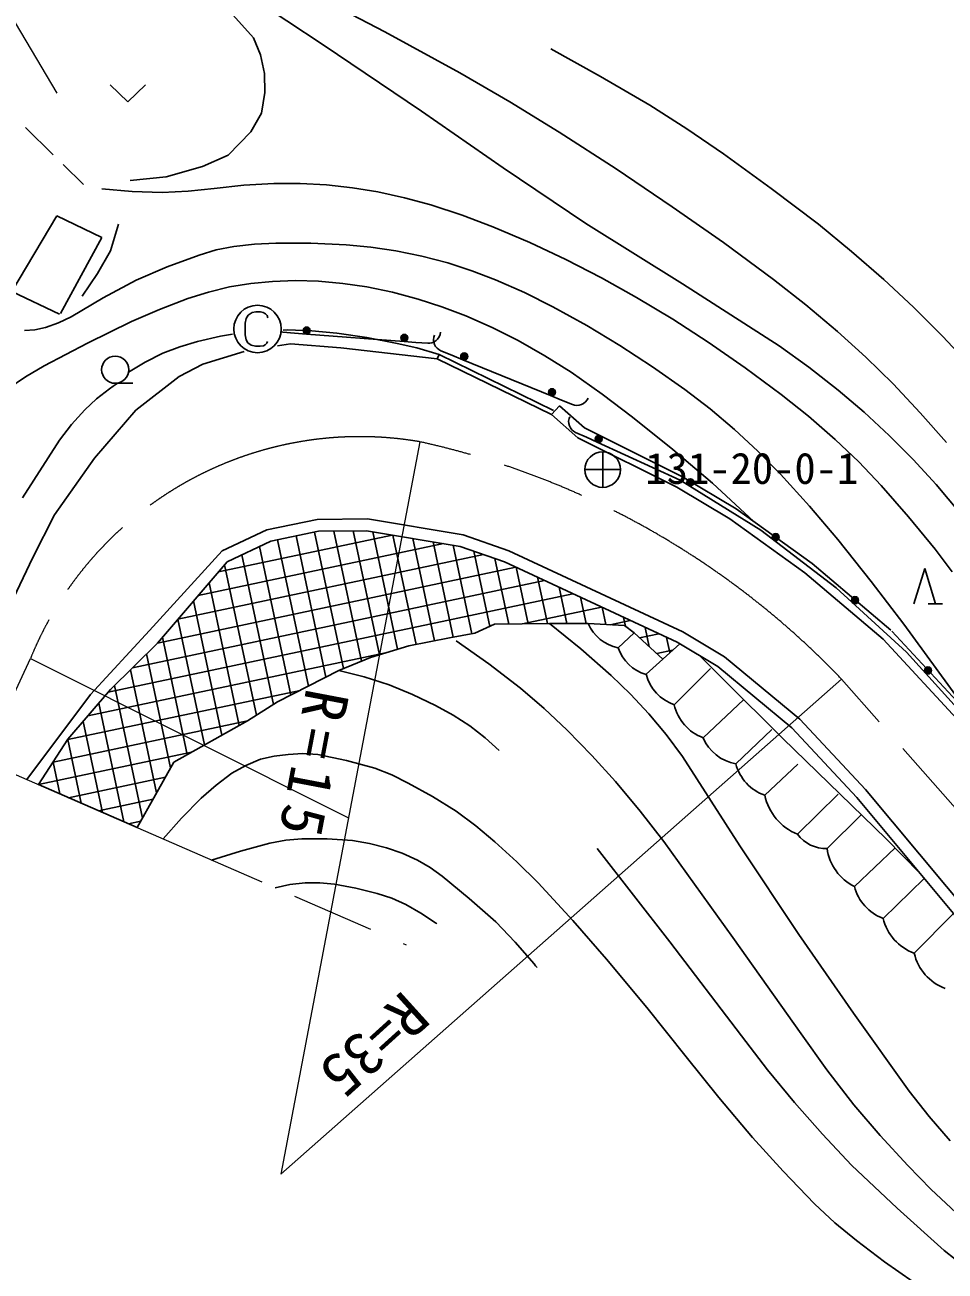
# Model space of a CAD drawing. Units: millimetres, scale not verified. Extents: x 40000 to 680000, y 20000 to 380000.
# Drawn here: x 384419 to 423218, y 287615 to 340140 of the extents above; entities that cross this region are included whole.
import ezdxf
from ezdxf.enums import TextEntityAlignment as Align

# ---------------------------------------------------------------- set-up
doc = ezdxf.new("R2010")
doc.units = ezdxf.units.MM
doc.header["$LTSCALE"] = 1000
doc.linetypes.add('CHAIN', pattern=[18.5, 12, -1.5, 3.5, -1.5])
for name, color, linetype, lineweight in [('M-BGD', 7, 'Continuous', 25), ('M-BMK', 2, 'CHAIN', 13), ('M-BMK-SRVR', 3, 'Continuous', 25), ('M-STR-HTXT', 7, 'Continuous', 13)]:
    doc.layers.add(name, color=color, linetype=linetype, lineweight=lineweight)
doc.styles.add('ＭＳ ゴシック', font='')
doc.styles.get('ＭＳ ゴシック').set_extended_font_data('MS Gothic')

msp = doc.modelspace()

# ---------------------------------------------------------------- linework, layer by layer
at = {"layer": 'M-BGD'}
for p, q in [((392839, 342056), (397000, 339306)), ((396407, 341513), (399595, 339844)), ((394059, 339590), (392685, 341130)), ((399595, 339844), (402762, 338119)), ((394356, 338884), (394059, 339590)), ((394523, 338086), (394356, 338884)), ((397000, 339306), (401143, 336512)), ((406591, 339130), (408694, 337972)), ((394542, 337288), (394523, 338086)), ((402762, 338119), (404863, 336901)), ((408694, 337972), (410765, 336763)), ((388007, 337612), (388757, 336903)), ((388757, 336903), (389507, 337612)), ((394393, 336415), (394542, 337288)), ((404863, 336901), (406944, 335626)), ((410765, 336763), (412330, 335763)), ((393948, 335635), (394393, 336415)), ((401143, 336512), (404589, 334114)), ((385610, 334668), (384438, 335814)), ((412330, 335763), (413870, 334707)), ((392991, 334653), (393948, 335635)), ((406944, 335626), (409346, 334076)), ((391914, 334171), (392991, 334653)), ((413870, 334707), (415887, 333250)), ((386887, 333418), (386027, 334251)), ((390373, 333744), (391914, 334171)), ((404589, 334114), (408066, 331769)), ((409346, 334076), (411715, 332475)), ((388851, 333576), (390373, 333744)), ((387659, 333228), (388937, 333124)), ((388937, 333124), (390213, 333081)), ((390213, 333081), (391307, 333133)), ((391307, 333133), (392400, 333245)), ((392400, 333245), (393653, 333380)), ((393653, 333380), (394911, 333454)), ((394911, 333454), (396022, 333454)), ((396022, 333454), (397141, 333394)), ((397141, 333394), (398226, 333278)), ((398226, 333278), (399303, 333103)), ((399303, 333103), (400429, 332858)), ((415887, 333250), (417875, 331740)), ((400429, 332858), (401538, 332555)), ((401538, 332555), (402855, 332122)), ((383865, 328911), (385767, 332089)), ((385767, 332089), (387668, 331177)), ((402855, 332122), (404152, 331632)), ((411715, 332475), (413870, 330966)), ((388034, 330625), (388368, 331739)), ((404152, 331632), (405706, 330971)), ((408066, 331769), (412153, 329221)), ((417875, 331740), (419277, 330596)), ((387668, 331177), (385923, 327973)), ((394102, 330904), (394993, 330944)), ((394993, 330944), (396479, 330936)), ((396479, 330936), (397967, 330868)), ((405706, 330971), (407234, 330255)), ((413870, 330966), (415990, 329408)), ((387477, 329659), (388034, 330625)), ((390423, 329942), (391763, 330442)), ((391763, 330442), (392490, 330654)), ((392490, 330654), (393230, 330805)), ((393230, 330805), (394102, 330904)), ((397967, 330868), (399010, 330772)), ((399010, 330772), (400058, 330615)), ((400058, 330615), (401156, 330391)), ((401156, 330391), (402250, 330106)), ((419277, 330596), (420642, 329406)), ((389106, 329387), (390423, 329942)), ((402250, 330106), (403268, 329779)), ((407234, 330255), (408734, 329481)), ((386827, 328713), (387477, 329659)), ((387723, 328637), (389106, 329387)), ((394859, 329332), (395827, 329364)), ((395827, 329364), (396795, 329335)), ((396795, 329335), (397819, 329246)), ((403268, 329779), (404267, 329395)), ((404267, 329395), (405483, 328857)), ((408734, 329481), (410213, 328650)), ((415990, 329408), (417352, 328342)), ((420642, 329406), (421891, 328239)), ((385871, 327947), (383865, 328911)), ((391292, 328605), (392159, 328878)), ((392159, 328878), (393050, 329096)), ((393050, 329096), (393945, 329243)), ((393945, 329243), (394859, 329332)), ((397819, 329246), (398837, 329096)), ((398837, 329096), (399924, 328871)), ((399924, 328871), (400995, 328587)), ((405483, 328857), (406684, 328260)), ((412153, 329221), (416218, 326616)), ((386364, 327833), (387723, 328637)), ((390094, 328148), (391292, 328605)), ((400995, 328587), (402003, 328263)), ((410213, 328650), (411736, 327735)), ((417352, 328342), (418684, 327223)), ((385835, 327582), (386364, 327833)), ((388919, 327636), (390094, 328148)), ((393742, 327770), (393702, 327570)), ((393837, 327910), (393742, 327770)), ((393997, 328020), (393837, 327910)), ((394152, 328050), (393997, 328020)), ((394347, 328050), (394152, 328050)), ((394462, 328020), (394347, 328050)), ((394557, 327965), (394462, 328020)), ((394627, 327895), (394557, 327965)), ((394667, 327800), (394627, 327895)), ((402003, 328263), (403004, 327877)), ((403004, 327877), (404121, 327382)), ((406684, 328260), (408108, 327467)), ((421891, 328239), (423105, 327023)), ((384400, 327256), (384844, 327291)), ((384844, 327291), (385283, 327387)), ((385283, 327387), (385835, 327582)), ((387056, 326726), (388919, 327636)), ((393702, 327570), (393702, 327080)), ((395307, 327279), (395482, 327282)), ((395482, 327282), (396522, 327247)), ((396522, 327247), (397565, 327152)), ((404121, 327382), (405213, 326833)), ((408108, 327467), (409500, 326623)), ((411736, 327735), (413229, 326767)), ((385224, 325764), (387056, 326726)), ((390946, 326573), (391694, 326790)), ((391694, 326790), (392668, 327017)), ((392668, 327017), (393176, 327104)), ((393702, 327080), (393742, 326870)), ((393742, 326870), (393817, 326745)), ((393817, 326745), (393962, 326640)), ((394552, 326660), (394622, 326725)), ((394622, 326725), (394652, 326795)), ((395290, 327183), (395191, 327200)), ((395789, 327145), (395290, 327183)), ((395789, 327145), (396287, 327108)), ((396287, 327108), (400405, 326798)), ((397565, 327152), (398837, 326967)), ((398837, 326967), (400122, 326719)), ((400122, 326719), (400943, 326523)), ((400405, 326798), (400904, 326760)), ((401403, 326723), (400904, 326760)), ((401490, 326724), (401403, 326723)), ((401579, 326740), (401490, 326724)), ((401675, 326777), (401579, 326740)), ((401646, 326872), (401662, 326976)), ((401658, 326775), (401646, 326872)), ((401687, 326674), (401658, 326775)), ((401662, 326976), (401687, 327058)), ((401760, 326836), (401675, 326777)), ((401822, 326897), (401760, 326836)), ((401884, 326992), (401822, 326897)), ((401922, 327092), (401884, 326992)), ((401939, 327184), (401922, 327092)), ((405213, 326833), (406346, 326193)), ((413229, 326767), (414782, 325693)), ((418684, 327223), (419874, 326138)), ((423105, 327023), (424562, 325460)), ((389494, 325930), (390230, 326302)), ((390230, 326302), (390946, 326573)), ((391926, 325842), (393659, 326371)), ((393962, 326640), (394142, 326600)), ((394142, 326600), (394332, 326600)), ((394332, 326600), (394477, 326615)), ((394477, 326615), (394552, 326660)), ((395063, 326620), (395612, 326701)), ((395612, 326701), (397745, 326535)), ((397745, 326535), (401800, 326069)), ((400943, 326523), (401888, 326249)), ((401734, 326590), (401687, 326674)), ((401798, 326510), (401734, 326590)), ((401872, 326453), (401798, 326510)), ((401888, 326249), (401800, 326069)), ((401961, 326406), (401872, 326453)), ((406713, 323894), (401888, 326249)), ((402424, 326217), (401961, 326406)), ((402424, 326217), (402887, 326028)), ((406346, 326193), (407449, 325501)), ((409500, 326623), (410882, 325723)), ((416218, 326616), (417476, 325710)), ((384438, 325306), (385224, 325764)), ((388785, 325504), (389494, 325930)), ((390928, 325315), (391926, 325842)), ((406625, 323714), (401800, 326069)), ((402887, 326028), (406587, 324518)), ((410882, 325723), (412240, 324767)), ((414782, 325693), (416301, 324569)), ((417476, 325710), (418706, 324749)), ((419874, 326138), (421023, 325010)), ((383694, 324802), (384438, 325306)), ((389099, 323902), (390928, 325315)), ((407449, 325501), (408759, 324581)), ((387441, 324376), (387983, 324800)), ((387983, 324800), (388138, 324909)), ((388138, 324909), (388303, 325022)), ((388227, 325036), (388973, 325036)), ((412240, 324767), (413306, 323956)), ((418706, 324749), (419805, 323817)), ((421023, 325010), (422171, 323796)), ((386944, 323911), (387441, 324376)), ((406587, 324518), (407050, 324329)), ((406625, 323714), (406957, 324089)), ((408011, 323155), (406957, 324089)), ((407513, 324140), (407050, 324329)), ((407597, 324114), (407513, 324140)), ((407687, 324102), (407597, 324114)), ((407789, 324109), (407687, 324102)), ((407888, 324139), (407789, 324109)), ((407966, 324177), (407888, 324139)), ((408054, 324249), (407966, 324177)), ((408121, 324332), (408054, 324249)), ((408165, 324414), (408121, 324332)), ((408759, 324581), (410040, 323608)), ((416301, 324569), (417465, 323643)), ((386385, 323294), (386944, 323911)), ((387353, 321879), (389099, 323902)), ((407729, 322736), (406625, 323714)), ((407363, 323548), (407392, 323628)), ((410040, 323608), (411738, 322242)), ((413306, 323956), (414342, 323094)), ((417465, 323643), (418589, 322671)), ((419805, 323817), (420863, 322840)), ((422171, 323796), (423280, 322535)), ((385872, 322636), (386385, 323294)), ((407344, 323444), (407363, 323548)), ((407351, 323347), (407344, 323444)), ((407376, 323245), (407351, 323347)), ((407419, 323159), (407376, 323245)), ((407480, 323076), (407419, 323159)), ((407552, 323016), (407480, 323076)), ((412150, 321096), (408011, 323155)), ((414342, 323094), (415327, 322175)), ((384324, 320212), (385872, 322636)), ((407639, 322966), (407552, 323016)), ((408093, 322758), (407639, 322966)), ((411910, 320657), (407729, 322736)), ((408093, 322758), (408548, 322550)), ((408548, 322550), (412052, 320947)), ((418589, 322671), (419575, 321721)), ((420863, 322840), (421871, 321827)), ((411738, 322242), (413405, 320823)), ((415327, 322175), (416278, 321205)), ((385663, 319495), (387353, 321879)), ((419575, 321721), (420519, 320728)), ((421871, 321827), (422843, 320764)), ((412052, 320947), (415449, 318839)), ((414414, 319741), (412150, 321096)), ((416278, 321205), (417505, 319849)), ((414140, 319322), (411910, 320657)), ((413405, 320823), (415153, 319210)), ((420519, 320728), (421676, 319412)), ((422843, 320764), (423861, 319555)), ((384748, 317694), (385663, 319495)), ((417608, 317446), (414414, 319741)), ((417505, 319849), (418694, 318445)), ((421676, 319412), (422794, 318050)), ((392732, 317968), (394626, 318863)), ((394626, 318863), (396740, 319298)), ((396740, 319298), (398861, 319320)), ((398861, 319320), (402896, 318644)), ((417300, 317052), (414140, 319322)), ((415449, 318839), (418629, 316410)), ((392577, 317085), (399908, 318638)), ((392946, 317516), (394786, 318385)), ((394786, 318385), (396793, 318798)), ((396375, 312273), (395068, 318443)), ((397112, 312653), (395852, 318605)), ((397854, 313014), (396636, 318766)), ((396793, 318798), (398822, 318820)), ((398606, 313321), (397445, 318805)), ((399367, 313593), (398261, 318814)), ((398822, 318820), (402772, 318158)), ((400135, 313827), (399087, 318775)), ((400910, 314030), (399935, 318633)), ((401695, 314182), (400782, 318491)), ((402481, 314332), (401630, 318349)), ((402896, 318644), (404826, 317972)), ((418694, 318445), (420107, 316683)), ((392732, 317968), (389673, 314617)), ((390866, 315087), (403752, 317816)), ((391721, 316086), (402064, 318277)), ((394904, 311496), (393567, 317810)), ((395638, 311893), (394311, 318161)), ((403269, 314473), (402478, 318207)), ((402772, 318158), (404638, 317508)), ((404020, 314788), (403349, 317957)), ((404826, 317972), (412155, 314562)), ((422794, 318050), (423524, 317085)), ((383529, 315117), (384748, 317694)), ((392946, 317516), (390010, 314088)), ((390010, 314088), (405113, 317287)), ((394183, 311041), (392838, 317390)), ((404817, 314888), (404232, 317649)), ((404638, 317508), (411920, 314120)), ((405633, 314896), (405128, 317280)), ((420926, 314632), (417608, 317446)), ((406448, 314905), (406035, 316858)), ((420603, 314250), (417300, 317052)), ((421904, 315737), (422361, 317233)), ((422361, 317233), (422819, 315737)), ((388957, 313048), (406321, 316725)), ((393457, 310609), (392183, 316625)), ((407266, 314908), (406942, 316436)), ((418629, 316410), (421594, 313708)), ((420107, 316683), (421478, 314877)), ((387926, 312012), (407529, 316163)), ((392725, 310201), (391527, 315859)), ((408083, 314911), (407849, 316014)), ((422508, 315737), (423108, 315737)), ((405397, 314894), (408737, 315601)), ((408909, 314870), (408756, 315592)), ((409743, 314793), (409663, 315170)), ((391994, 309793), (390871, 315094)), ((404220, 314881), (403393, 314496)), ((406539, 314906), (404220, 314881)), ((408169, 314911), (406539, 314906)), ((406539, 314906), (407860, 313837)), ((409700, 314826), (408169, 314911)), ((409097, 314860), (409944, 315039)), ((410104, 314512), (409700, 314826)), ((410744, 313929), (410570, 314748)), ((421478, 314877), (423822, 311660)), ((389673, 314617), (387179, 311914)), ((391262, 309386), (390216, 314328)), ((402319, 314303), (400612, 313972)), ((403393, 314496), (402319, 314303)), ((402605, 314177), (403975, 313204)), ((409431, 313889), (410104, 314512)), ((411317, 313406), (410104, 314512)), ((410333, 314304), (411152, 314477)), ((411614, 313681), (411478, 314326)), ((411920, 314120), (413630, 313095)), ((412155, 314562), (413919, 313505)), ((423884, 310711), (420603, 314250)), ((424258, 311042), (420970, 314590)), ((387072, 311013), (399624, 313671)), ((388025, 312127), (390010, 314088)), ((390562, 308830), (389546, 313630)), ((400612, 313972), (398987, 313477)), ((407860, 313837), (409140, 312723)), ((410613, 312768), (412031, 314053)), ((411061, 313640), (411721, 313780)), ((421594, 313708), (424274, 310736)), ((398987, 313477), (397654, 312932)), ((403975, 313204), (405316, 312178)), ((413873, 312552), (412891, 313538)), ((413630, 313095), (416752, 310519)), ((413919, 313505), (417096, 310883)), ((389970, 307768), (388870, 312962)), ((397654, 312932), (395076, 311604)), ((397654, 312932), (398717, 312657)), ((398717, 312657), (399772, 312320)), ((409140, 312723), (409956, 311934)), ((411795, 311486), (413329, 313010)), ((416377, 310068), (413873, 312552)), ((386223, 310015), (396019, 312090)), ((386235, 310034), (388025, 312127)), ((389377, 306706), (388193, 312294)), ((399772, 312320), (400761, 311914)), ((405316, 312178), (406316, 311322)), ((387179, 311914), (384496, 308333)), ((388592, 306550), (387533, 311552)), ((395076, 311604), (393809, 310805)), ((400761, 311914), (401734, 311448)), ((409956, 311934), (410730, 311101)), ((413012, 310094), (414731, 311708)), ((401734, 311448), (402470, 311050)), ((402470, 311050), (403185, 310594)), ((406316, 311322), (407284, 310414)), ((410730, 311101), (411457, 310226)), ((385606, 309067), (393806, 310804)), ((387691, 306942), (386877, 310785)), ((393809, 310805), (390697, 309070)), ((403185, 310594), (403821, 310097)), ((414394, 308992), (415913, 310446)), ((416752, 310519), (419491, 307579)), ((417096, 310883), (419867, 307910)), ((384989, 308119), (386235, 310034)), ((386790, 307334), (386223, 310015)), ((403821, 310097), (404422, 309556)), ((407284, 310414), (408326, 309350)), ((411457, 310226), (412143, 309305)), ((420735, 305831), (416377, 310068)), ((384989, 308119), (391441, 309485)), ((394933, 309319), (395523, 309394)), ((395523, 309394), (396140, 309424)), ((396140, 309424), (396766, 309394)), ((396766, 309394), (397973, 309133)), ((385890, 307726), (385606, 309067)), ((390697, 309070), (389153, 306305)), ((393143, 308600), (393734, 308919)), ((393734, 308919), (394353, 309185)), ((394353, 309185), (394933, 309319)), ((397973, 309133), (399176, 308811)), ((408326, 309350), (409325, 308245)), ((412143, 309305), (414570, 305534)), ((415616, 307670), (417015, 308983)), ((386252, 307568), (390342, 308434)), ((392479, 308103), (393143, 308600)), ((399176, 308811), (399889, 308525)), ((399889, 308525), (400580, 308183)), ((389153, 306305), (384989, 308119)), ((391847, 307552), (392479, 308103)), ((400580, 308183), (401599, 307619)), ((409325, 308245), (410364, 307003)), ((419867, 307910), (425035, 301712)), ((387516, 307018), (389824, 307507)), ((391025, 306709), (391847, 307552)), ((401599, 307619), (402596, 306999)), ((416998, 306028), (418715, 307712)), ((419491, 307579), (424661, 301379)), ((402596, 306999), (403429, 306382)), ((410364, 307003), (411354, 305724)), ((418240, 305427), (419676, 306851)), ((388780, 306468), (389306, 306580)), ((390249, 305828), (391025, 306709)), ((403429, 306382), (404233, 305711)), ((394741, 305647), (395415, 305774)), ((395415, 305774), (396099, 305840)), ((396099, 305840), (397170, 305835)), ((397170, 305835), (398232, 305770)), ((398232, 305770), (398947, 305643)), ((404233, 305711), (405164, 304870)), ((411354, 305724), (414267, 301682)), ((422153, 304387), (420735, 305831)), ((392292, 304939), (393504, 305321)), ((393504, 305321), (394741, 305647)), ((398947, 305643), (399661, 305455)), ((399661, 305455), (400321, 305223)), ((400321, 305223), (400969, 304930)), ((408548, 305421), (411607, 301491)), ((414570, 305534), (417045, 301799)), ((419402, 303825), (421107, 305452)), ((400969, 304930), (401505, 304622)), ((405164, 304870), (406062, 303976)), ((401505, 304622), (402010, 304263)), ((402010, 304263), (403158, 303325)), ((420604, 302483), (422339, 304164)), ((394968, 303774), (395593, 303906)), ((395593, 303906), (396229, 303978)), ((396229, 303978), (396850, 303980)), ((396850, 303980), (397476, 303921)), ((397476, 303921), (398376, 303758)), ((398376, 303758), (399270, 303534)), ((406062, 303976), (407524, 302392)), ((399270, 303534), (399885, 303329)), ((399885, 303329), (400477, 303068)), ((403158, 303325), (404271, 302338)), ((400477, 303068), (401119, 302707)), ((401119, 302707), (401736, 302290)), ((421917, 301011), (423577, 302680)), ((401736, 302290), (401761, 302273)), ((401761, 302273), (401793, 302250)), ((404271, 302338), (405096, 301474)), ((407524, 302392), (408941, 300767)), ((414267, 301682), (417148, 297611)), ((417045, 301799), (419350, 298484)), ((405096, 301474), (405886, 300559)), ((411607, 301491), (414637, 297524)), ((405886, 300559), (405950, 300482)), ((405950, 300482), (406015, 300406)), ((408941, 300767), (410644, 298730)), ((410644, 298730), (412306, 296648)), ((419350, 298484), (421707, 295200)), ((414637, 297524), (415732, 296101)), ((417148, 297611), (418234, 296103)), ((412306, 296648), (413677, 294934)), ((415732, 296101), (416875, 294714)), ((418234, 296103), (419375, 294624)), ((421707, 295200), (422548, 294133)), ((413677, 294934), (415102, 293248)), ((416875, 294714), (418051, 293380)), ((419375, 294624), (420486, 293325)), ((422548, 294133), (423436, 293106)), ((415102, 293248), (416390, 291825)), ((418051, 293380), (419272, 292086)), ((420486, 293325), (421642, 292066)), ((419272, 292086), (421201, 290267)), ((421642, 292066), (422634, 291054)), ((416390, 291825), (417718, 290447)), ((422634, 291054), (423669, 290085)), ((417718, 290447), (418575, 289654)), ((421201, 290267), (423175, 288488)), ((418575, 289654), (419480, 288899)), ((419480, 288899), (420660, 288005)), ((423175, 288488), (424113, 287745)), ((420660, 288005), (421874, 287162))]:
    msp.add_line(p, q, dxfattribs=at)
for centre, radius in [((394227, 327325), 1000), ((396299, 327257), 150), ((396299, 327257), 132), ((396299, 327257), 115), ((396299, 327257), 96.7), ((396299, 327257), 79.5), ((396299, 327257), 58.5), ((396299, 327257), 40.5), ((396299, 327257), 23.3), ((396299, 327257), 4.5), ((400417, 326947), 150), ((400417, 326947), 132), ((400417, 326947), 115), ((400417, 326947), 96.7), ((400417, 326947), 79.5), ((400417, 326947), 58.5), ((400417, 326947), 40.5), ((400417, 326947), 23.3), ((400417, 326947), 4.5), ((388227, 325609), 574), ((402943, 326167), 150), ((402943, 326167), 132), ((402943, 326167), 115), ((402943, 326167), 96.7), ((402943, 326167), 79.5), ((402943, 326167), 58.5), ((402943, 326167), 40.5), ((402943, 326167), 23.3), ((402943, 326167), 4.5), ((406644, 324657), 150), ((406644, 324657), 132), ((406644, 324657), 115), ((406644, 324657), 96.7), ((406644, 324657), 79.5), ((406644, 324657), 58.5), ((406644, 324657), 40.5), ((406644, 324657), 23.3), ((406644, 324657), 4.5), ((408610, 322686), 150), ((408610, 322686), 132), ((408610, 322686), 115), ((408610, 322686), 96.7), ((408610, 322686), 79.5), ((408610, 322686), 58.5), ((408610, 322686), 40.5), ((408610, 322686), 23.3), ((408610, 322686), 4.5), ((412478, 320859), 150), ((412478, 320859), 132), ((412478, 320859), 115), ((412478, 320859), 96.7), ((412478, 320859), 79.5), ((412478, 320859), 58.5), ((412478, 320859), 40.5), ((412478, 320859), 23.3), ((412478, 320859), 4.5), ((416074, 318551), 150), ((416074, 318551), 132), ((416074, 318551), 115), ((416074, 318551), 96.7), ((416074, 318551), 79.5), ((416074, 318551), 58.5), ((416074, 318551), 40.5), ((416074, 318551), 23.3), ((416074, 318551), 4.5), ((419418, 315894), 150), ((419418, 315894), 132), ((419418, 315894), 115), ((419418, 315894), 96.7), ((419418, 315894), 79.5), ((419418, 315894), 58.5), ((419418, 315894), 40.5), ((419418, 315894), 23.3), ((419418, 315894), 4.5), ((422496, 312932), 150), ((422496, 312932), 132), ((422496, 312932), 115), ((422496, 312932), 96.7), ((422496, 312932), 79.5), ((422496, 312932), 58.5), ((422496, 312932), 40.5), ((422496, 312932), 23.3), ((422496, 312932), 4.5)]:
    msp.add_circle(centre, radius, dxfattribs=at)
for centre, radius, start, end in [((409758, 315583), 1725, 202.9365, 259.0815), ((411074, 314436), 1731, 198.4218, 254.5668), ((412406, 313235), 1852, 194.5997, 250.7447), ((413708, 311931), 1964, 193.1057, 249.2507), ((414736, 310839), 1878, 203.3691, 259.5141), ((416245, 309477), 1913, 194.6729, 250.8179), ((417847, 308145), 2281, 192.0069, 248.1519), ((418182, 306892), 1466, 216.1065, 272.2515), ((420323, 305715), 2103, 187.8696, 244.0146), ((421261, 304280), 1914, 193.7727, 249.9177), ((422640, 302978), 2096, 193.6649, 249.8099), ((423957, 301490), 2096, 193.2229, 249.3679)]:
    msp.add_arc(centre, radius, start, end, dxfattribs=at)
at = {"layer": 'M-BMK'}
for p, q in [((382656, 309134), (384654, 313439)), ((429379, 300639), (418849, 312567)), ((383403, 308809), (400501, 301365))]:
    msp.add_line(p, q, dxfattribs=at)
for centre, radius, start, end in [((398548, 307784), 15000, 80.2921, 157.8524), ((393541, 288390), 35000, 43.6899, 77.5662)]:
    msp.add_arc(centre, radius, start, end, dxfattribs=at)
at = {"layer": 'M-BMK-SRVR'}
for p, q in [((408781, 322147), (408781, 320647)), ((408031, 321397), (409531, 321397))]:
    msp.add_line(p, q, dxfattribs=at)
msp.add_circle((408781, 321397), 750, dxfattribs=at)
at = {"layer": 'M-STR-HTXT'}
for p, q in [((385779, 337262), (376341, 353218)), ((401077, 322570), (395209, 291698)), ((384654, 313439), (398063, 306714)), ((395209, 291698), (418849, 312567))]:
    msp.add_line(p, q, dxfattribs=at)

# ---------------------------------------------------------------- texts
at = {"layer": 'M-BGD', "style": 'ＭＳ ゴシック'}
msp.add_text('131-20-0-1', height=1320, dxfattribs=at).set_placement((410581, 320397), align=Align.BOTTOM_LEFT)
at = {"layer": 'M-STR-HTXT', "style": 'ＭＳ ゴシック'}
msp.add_text('R=35', height=1833, rotation=222.151, dxfattribs=at).set_placement((400015, 299904), align=Align.BOTTOM_LEFT)
at = {"layer": 'M-STR-HTXT', "insert": (396266, 312251), "char_height": 1833, "attachment_point": 7, "rotation": 259.2, "style": 'ＭＳ ゴシック'}
msp.add_mtext('\\T1.32;R=15', dxfattribs=at)

doc.saveas('drawing.dxf')
